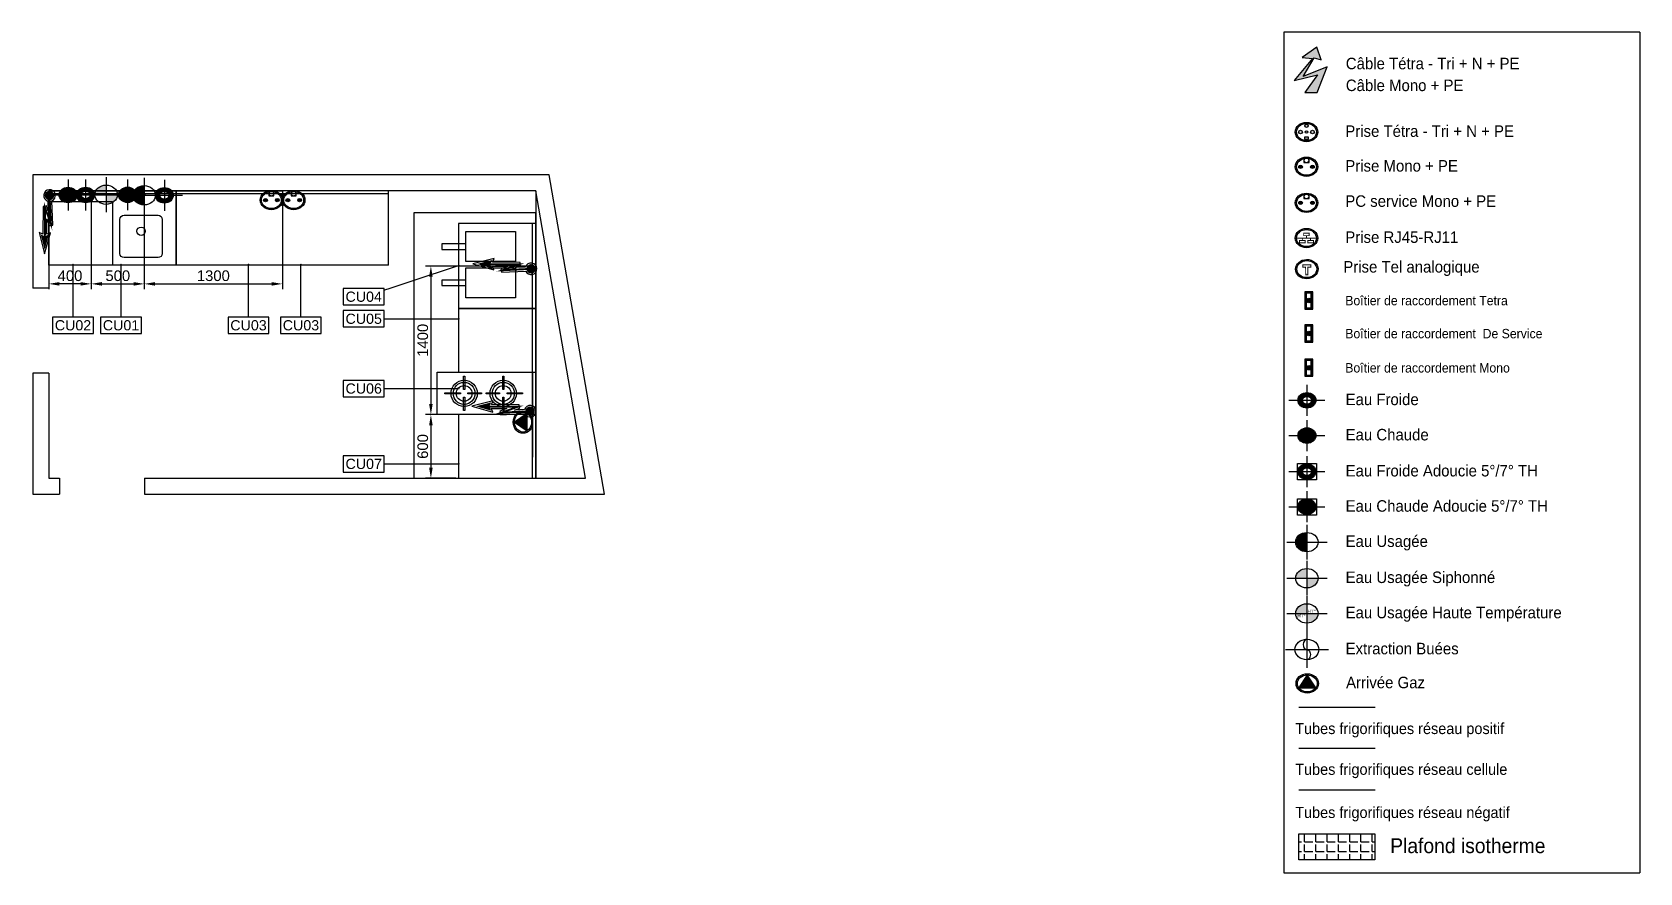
# Model space of a CAD drawing. Header units: millimetres. Extents: x -10333 to 52747, y -5537 to 22883.
# Drawn here: x 37603 to 52747, y 4987 to 12906 of the extents above; entities that cross this region are included whole.
import ezdxf
from ezdxf.enums import TextEntityAlignment as Align

# ---------------------------------------------------------------- set-up
doc = ezdxf.new("R2010")
doc.units = ezdxf.units.MM
doc.set_wipeout_variables(frame=1)
doc.linetypes.add('CONTINU', pattern=[0])
for name, color, linetype in [('0-IDFC ATT.ELEC DALLE BASSE', 7, 'Continuous'), ('391-IDFC TABLEAU RESEVATIONS', 7, 'Continuous'), ('@-IDFC-EL-TRI', 1, 'Continuous'), ('@-OE ATT. ELEC', 7, 'Continuous'), ('@-OE-COT-RESA', 7, 'Continuous'), ('@-OE-EL-MN', 7, 'Continuous'), ('@-OE-EL-PCS', 3, 'Continuous'), ('@-OE-EL-TRI', 1, 'Continuous'), ('@-OE-LR-PLA-ISO', 20, 'Continuous'), ('@-OE-LR-TUB-CEL', 92, 'Continuous'), ('@-OE-LR-TUB-NEG', 5, 'Continuous'), ('@-OE-LR-TUB-POS', 6, 'Continuous'), ('@-OE-PB-EC', 1, 'Continuous'), ('@-OE-PB-EF', 5, 'Continuous'), ('@-OE-PB-EU', 6, 'Continuous'), ('@-OE-PB-GAZ', 40, 'Continuous'), ('BBN-REPERE', 84, 'Continuous'), ('CUISSON', 84, 'Continuous'), ('HOTTE', 152, 'Continuous')]:
    doc.layers.add(name, color=color, linetype=linetype)
doc.styles.add('Ar_0', font='arial.ttf')
doc.styles.add('MyTEXT-Zoning', font='times.ttf', dxfattribs={"height": 150})
doc.styles.get("Standard").update_dxf_attribs({"font": 'ARIALUNI.TTF'})
doc.dimstyles.new('Decimal-100', dxfattribs={"dimscale": 40, "dimtxt": 2.5, "dimasz": 2.5, "dimexe": 1.25, "dimexo": 0.625, "dimtad": 1, "dimdec": 0, "dimtxsty": 'Standard', "dimcen": 2.5, "dimadec": 0, "dimazin": 0, "dimtfac": 1, "dimtdec": 0, "dimtmove": 0, "dimatfit": 3, "dimfxl": 1, "dimarcsym": 0})

# ---------------------------------------------------------------- blocks, each defined once
blk = doc.blocks.new('4FEU800')
for points in [[(195, -271.7173787138454), (195, -271.7173787138454), (195, -125.5056064850141), (195, -125.5056064850141), (205, -125.5056064850141), (205, -125.5056064850141), (205, -271.7173787138454), (205, -271.7173787138454)], [(164.2457981486805, -312.4715805651576), (164.2457981486805, -312.4715805651576), (38.03402591984923, -312.4715805651576), (38.03402591984923, -312.4715805651576), (38.03402591984923, -302.4715805651576), (38.03402591984923, -302.4715805651576), (164.2457981486805, -302.4715805651576), (164.2457981486805, -302.4715805651576)], [(235.7542018513122, -302.4715805651722), (235.7542018513122, -302.4715805651722), (361.9659740801508, -302.4715805651722), (361.9659740801508, -302.4715805651722), (361.9659740801508, -312.4715805651722), (361.9659740801508, -312.4715805651722), (235.7542018513122, -312.4715805651722), (235.7542018513122, -312.4715805651722)], [(194.9999999999927, -469.4375546453157), (194.9999999999927, -343.2257824164772), (194.9999999999927, -343.2257824164772), (204.9999999999927, -343.2257824164772), (204.9999999999927, -343.2257824164772), (204.9999999999927, -469.4375546453157), (204.9999999999927, -469.4375546453157)], [(205, -513.368402396547), (205, -639.5801746253783), (205, -639.5801746253783), (195, -639.5801746253783), (195, -639.5801746253783), (195, -513.368402396547), (195, -513.368402396547)], [(164.2457981486805, -680.3343764766905), (164.2457981486805, -680.3343764766905), (38.03402591984923, -680.3343764766905), (38.03402591984923, -680.3343764766905), (38.03402591984923, -670.3343764766905), (38.03402591984923, -670.3343764766905), (164.2457981486805, -670.3343764766905), (164.2457981486805, -670.3343764766905)], [(204.9999999999927, -711.08857832801), (204.9999999999927, -711.08857832801), (204.9999999999927, -857.3003505568486), (204.9999999999927, -857.3003505568486), (194.9999999999927, -857.3003505568486), (194.9999999999927, -857.3003505568486), (194.9999999999927, -711.08857832801), (194.9999999999927, -711.08857832801)], [(235.7542018513122, -670.3343764767051), (235.7542018513122, -670.3343764767051), (361.9659740801508, -670.3343764767051), (361.9659740801508, -670.3343764767051), (361.9659740801508, -680.3343764767051), (361.9659740801508, -680.3343764767051), (235.7542018513122, -680.3343764767051), (235.7542018513122, -680.3343764767051)]]:
    blk.add_lwpolyline(points, close=True)
at = {"layer": 'CUISSON'}
blk.add_line((0, -30), (800, -29.99999999999272), dxfattribs=at)
blk.add_lwpolyline([(0, -930), (0, 0), (400, 0), (399.9999999999964, -930)], close=True, dxfattribs=at)
for centre, radius in [((200, -307.4715805651649), 123.8298913636267), ((200, -307.4715805651649), 103.8298913636267), ((200, -307.4715805651649), 73.82989136362667), ((200, -675.3343764766978), 123.8298913636267), ((200, -675.3343764766978), 103.8298913636267), ((200, -675.3343764766978), 73.82989136362667)]:
    blk.add_circle(centre, radius, dxfattribs=at)
blk = doc.blocks.new('*D31')
at = {"layer": 'CUISSON', "color": 0, "lineweight": -2, "transparency": 16777216}
for p, q in [((42292.85929523723, 9303.088293807426), (41308.98728832675, 9303.088293807426)), ((41358.98728832675, 9203.088293807426), (41358.98728832675, 8803.088293807428)), ((41592.85929523722, 8703.088293807428), (41308.98728832675, 8703.088293807428))]:
    blk.add_line(p, q, dxfattribs=at)
at = {"layer": 'CUISSON', "color": 0, "transparency": 16777216}
for points in [[(41342.32062166008, 9203.088293807426), (41375.65395499341, 9203.088293807426), (41358.98728832675, 9303.088293807426)], [(41342.32062166008, 8803.088293807428), (41375.65395499341, 8803.088293807428), (41358.98728832675, 8703.088293807428)]]:
    blk.add_solid(points, dxfattribs=at)
at = {"layer": 'Defpoints', "color": 0, "transparency": 16777216}
for p in [(42317.85929523723, 9303.088293807426), (41358.98728832675, 8703.088293807428), (41617.85929523722, 8703.088293807428)]:
    blk.add_point(p, dxfattribs=at)
at = {"layer": 'CUISSON', "color": 0, "transparency": 16777216, "insert": (41282.89588314256, 9003.088293806313), "char_height": 100, "attachment_point": 5, "rotation": 90}
blk.add_mtext('600', dxfattribs=at)
blk = doc.blocks.new('*D32')
at = {"layer": 'CUISSON', "color": 0, "lineweight": -2, "transparency": 16777216}
for p, q in [((42309.44697345342, 10703.08829380743), (41308.9872883277, 10703.08829380743)), ((41358.9872883277, 10603.08829380743), (41358.9872883277, 9403.088293807426)), ((42292.85929523723, 9303.088293807426), (41308.9872883277, 9303.088293807426))]:
    blk.add_line(p, q, dxfattribs=at)
at = {"layer": 'CUISSON', "color": 0, "transparency": 16777216}
for points in [[(41342.32062166103, 10603.08829380743), (41375.65395499436, 10603.08829380743), (41358.9872883277, 10703.08829380743)], [(41342.32062166103, 9403.088293807426), (41375.65395499436, 9403.088293807426), (41358.9872883277, 9303.088293807426)]]:
    blk.add_solid(points, dxfattribs=at)
at = {"layer": 'Defpoints', "color": 0, "transparency": 16777216}
for p in [(42334.44697345342, 10703.08829380743), (41358.9872883277, 9303.088293807426), (42317.85929523723, 9303.088293807426)]:
    blk.add_point(p, dxfattribs=at)
at = {"layer": 'CUISSON', "color": 0, "transparency": 16777216, "insert": (41282.89588314352, 10003.08829380742), "char_height": 100, "attachment_point": 5, "rotation": 90}
blk.add_mtext('1400', dxfattribs=at)
blk = doc.blocks.new('*D33')
at = {"layer": 'CUISSON', "color": 0, "lineweight": -2, "transparency": 16777216}
for p, q in [((38159.91906017977, 11354.08941085378), (38159.91906017977, 10484.80286834255)), ((37759.8592952372, 10687.08829380742), (37759.8592952372, 10484.80286834255)), ((38059.91906017977, 10534.80286834255), (37859.8592952372, 10534.80286834255))]:
    blk.add_line(p, q, dxfattribs=at)
at = {"layer": 'CUISSON', "color": 0, "transparency": 16777216}
for points in [[(37859.8592952372, 10551.46953500922), (37859.8592952372, 10518.13620167588), (37759.8592952372, 10534.80286834255)], [(38059.91906017977, 10551.46953500922), (38059.91906017977, 10518.13620167588), (38159.91906017977, 10534.80286834255)]]:
    blk.add_solid(points, dxfattribs=at)
at = {"layer": 'Defpoints', "color": 0, "transparency": 16777216}
for p in [(38159.91906017977, 11379.08941085378), (37759.8592952372, 10712.08829380742), (37759.8592952372, 10534.80286834255)]:
    blk.add_point(p, dxfattribs=at)
at = {"layer": 'CUISSON', "color": 0, "transparency": 16777216, "insert": (37959.88917770848, 10610.89427352673), "char_height": 100, "attachment_point": 5}
blk.add_mtext('400', dxfattribs=at)
blk = doc.blocks.new('*D34')
at = {"layer": 'CUISSON', "color": 0, "lineweight": -2, "transparency": 16777216}
for p, q in [((38659.72395334043, 11344.17854539715), (38659.72395334043, 10484.80286834256)), ((38159.91906017977, 10687.08829380742), (38159.91906017977, 10484.80286834256)), ((38259.91906017977, 10534.80286834256), (38559.72395334043, 10534.80286834256))]:
    blk.add_line(p, q, dxfattribs=at)
at = {"layer": 'CUISSON', "color": 0, "transparency": 16777216}
for points in [[(38259.91906017977, 10551.46953500922), (38259.91906017977, 10518.13620167589), (38159.91906017977, 10534.80286834256)], [(38559.72395334043, 10551.46953500922), (38559.72395334043, 10518.13620167589), (38659.72395334043, 10534.80286834256)]]:
    blk.add_solid(points, dxfattribs=at)
at = {"layer": 'Defpoints', "color": 0, "transparency": 16777216}
for p in [(38659.72395334043, 11369.17854539715), (38159.91906017977, 10712.08829380742), (38659.72395334043, 10534.80286834256)]:
    blk.add_point(p, dxfattribs=at)
at = {"layer": 'CUISSON', "color": 0, "transparency": 16777216, "insert": (38409.8215067601, 10610.89427352673), "char_height": 100, "attachment_point": 5}
blk.add_mtext('500', dxfattribs=at)
blk = doc.blocks.new('A$C61D424EF')
at = {"layer": '@-OE ATT. ELEC'}
blk.add_lwpolyline([(-2.837289895560389, -26.47662620760448), (4.515211163761776, -20.51603367336787), (-0.6795225332528929, -19.9469414282587), (8.523069067586263, -7.125675891052609), (-3.244812788507843, -10.38260467037517), (3.117265579327508, 0), (-3.117265579327508, 0), (-8.119679071741203, -14.9794222097851), (4.021054906962306, -9.42171921957312), (-1.585884188088457, -20.21506249004884), (-5.090040145271274, -19.17856110704466)], close=True, dxfattribs=at)
blk = doc.blocks.new('A$C489E3FAC')
at = {"layer": '0-IDFC ATT.ELEC DALLE BASSE'}
blk.add_hatch(color=256, dxfattribs=at).paths.add_polyline_path([(-0.03003296787747445, 0.264583098259294), (0.04386444716439541, 0.2054394978292073), (-0.008046173778993193, 0.1994228710110821), (0.08478208744880078, 0.07178992855288868), (-0.03309869150785971, 0.1036204883107175), (0.03117204234412441, 0.0001955164584614977), (-0.03117204234412441, -0.0001955164584614977), (-0.08213470971288928, 0.1492820055216733), (0.03961882280839291, 0.09446754165618465), (-0.01712642865118141, 0.2020471814364537), (-0.05210228875083089, 0.1914625890546571)])
at = {"layer": '0-IDFC ATT.ELEC DALLE BASSE', "extrusion": (0, 0, -1), "xscale": 0.009999999904209439, "yscale": 0.009999999904209439, "zscale": -0.01, "rotation": 179.6406356415363}
blk.add_blockref('A$C61D424EF', (0, 0), dxfattribs=at)
blk = doc.blocks.new('*E55')
at = {"layer": '@-OE ATT. ELEC', "xscale": -1000.000000000001, "yscale": 1000.000000000001, "zscale": 1000.000000000001, "rotation": 0.3610180461811563}
blk.add_blockref('A$C489E3FAC', (160.0149323811056, 4581.619269682287), dxfattribs=at)
blk = doc.blocks.new('EUS')
h = blk.add_hatch(color=256)
h.paths.add_polyline_path([(-0.0003490658289390735, 1.999999969516222, 0.4141624437895851), (-1.999999999977961, 0, 4.363322883385691e-05), (-1.999999969516222, -0.0003490658286732927), (1.351764608216126e-23, -7.74504105269278e-20)])
h.paths.add_polyline_path([(1.999999999977961, 0, 4.363322883385691e-05), (1.999999969516222, 0.0003490658286732927), (-1.351764608216126e-23, 7.74504105269278e-20), (0.0003490658289390735, -1.999999969516222, 0.4141624437895851)])
for p, q in [((-0.0006283184920903295, 3.599999945129184), (0.0006283184920903295, -3.599999945129184)), ((-3.599464937551602, -0.0006282251151787932), (3.599464937551602, 0.0006282251151787932))]:
    blk.add_line(p, q)
blk.add_circle((0, 0), 1.999999999977961)
blk = doc.blocks.new('Plomb_EU')
h = blk.add_hatch(color=256)
h.paths.add_polyline_path([(-0.05999104354314966, 0.001036674781843772, -0.01510697090835134), (-0.05990344683156934, -0.001861878500093894), (0, -0.001861878500093894), (0, 0.06000000000000227, 0.4091617346807245)])
h.paths.add_polyline_path([(-0.05990344683156934, -0.001861878500093894, -0.006479247612285095), (-0.05991956604761128, -0.003105737378874096, 0.399126025254114), (0, -0.06000000000000227), (0, -0.001861878500093894)])
for p, q in [((0, 0.1080000000000041), (0, -0.1080000000000041)), ((-0.107983949772418, 0), (0.107983949772418, 0))]:
    blk.add_line(p, q)
blk.add_circle((0, 0), 0.06)
blk = doc.blocks.new('Plomb_EF')
h = blk.add_hatch(color=256)
h.paths.add_polyline_path([(0, 0.04800000000000182), (0, 0.02400000000000091, -0.4142135623730945), (0.02400000000000091, 0), (0.04800000000000182, 0, 0.4142135623730948)])
h.paths.add_polyline_path([(0, 0.02400000000000091), (0, 0.04800000000000182, 0.3966247075041922), (-0.0479124032884215, 0.002898553281937666, -0.004319720067827858), (-0.04790344683156889, 0.001861878500093894, -0.007759228390727937), (-0.04793234205226327, 0), (-0.02400000000000091, 0, -0.4142135623730945)])
h.paths.add_polyline_path([(-0.02400000000000091, 0), (-0.04793234205226327, 0, -0.005187331924709892), (-0.04798388078395988, -0.001243858878780202, 0.4066429695168107), (0, -0.04800000000000182), (0, -0.02400000000000091, -0.4142135623730951)])
h.paths.add_polyline_path([(0, -0.02400000000000091), (0, -0.04800000000000182, 0.4142135623730955), (0.04800000000000182, 0), (0.02400000000000091, 0, -0.4142135623730961)])
for p, q in [((0, 0.09600000000000364), (0, -0.09600000000000364)), ((-0.09600000000000364, 0), (0.09600000000000364, 0))]:
    blk.add_line(p, q)
for radius in [0.048, 0.024]:
    blk.add_circle((0, 0), radius)
blk = doc.blocks.new('Plomb_EC')
h = blk.add_hatch(color=256)
h.paths.add_polyline_path([(0, 0.04800000000000182, 0.4142135623730948), (-0.04800000000000182, 0), (0, 0)])
h.paths.add_polyline_path([(-0.04800000000000182, 0, 0.4142135623730953), (0, -0.04800000000000182), (0, 0)])
h.paths.add_polyline_path([(0, 0), (0.04793234205226327, 0, -0.007759228390727937), (0.04790344683156889, 0.001861878500093894, -0.004319720067827858), (0.0479124032884215, 0.002898553281937666, 0.3966247075041922), (0, 0.04800000000000182)])
h.paths.add_polyline_path([(0, -0.04800000000000182, 0.406642969516811), (0.04798388078395988, -0.001243858878780202, -0.005187331924709892), (0.04793234205226327, 0), (0, 0)])
for p, q in [((0, 0.09600000000000364), (0, -0.09600000000000364)), ((-0.09600000000000364, 0), (0.09600000000000364, 0))]:
    blk.add_line(p, q)
blk.add_circle((0, 0), 0.048)
blk = doc.blocks.new('A$C53A330CC')
h = blk.add_hatch(color=256)
edge = h.paths.add_edge_path()
edge.add_arc((0, 0), 0.06, 0, 360)
edge = h.paths.add_edge_path(flags=17)
edge.add_arc((0, 0), 0.053, 0, 360)
at = {"const_width": 0.005}
for points in [[(-0.05299999999999727, 0), (0.05299999999999727, 0)], [(-0.02213611854088526, -0.01499999999998636), (-0.02213611854088526, 0)], [(0, 0.01499999999998636), (0, 0)], [(0.02213611854088526, -0.01499999999998636), (0.02213611854088526, 0)]]:
    blk.add_lwpolyline(points, dxfattribs=at)
for points in [[(0.01500000000000057, 0.01499999999998636), (-0.01500000000000057, 0.01499999999998636), (-0.01500000000000057, 0.02999999999997272), (0.01500000000000057, 0.02999999999997272)], [(-0.03713611854088583, -0.01499999999998636), (-0.007136118540884695, -0.01499999999998636), (-0.007136118540884695, -0.02999999999997272), (-0.03713611854088583, -0.02999999999997272)], [(0.03713611854088583, -0.01499999999998636), (0.007136118540884695, -0.01499999999998636), (0.007136118540884695, -0.02999999999997272), (0.03713611854088583, -0.02999999999997272)]]:
    blk.add_lwpolyline(points, close=True, dxfattribs=at)
for radius in [0.06, 0.053]:
    blk.add_circle((0, 0), radius)
blk = doc.blocks.new('PCMONO')
h = blk.add_hatch(color=256)
edge = h.paths.add_edge_path()
edge.add_arc((0, 60), 60, 0, 360)
edge = h.paths.add_edge_path(flags=17)
edge.add_arc((0, 60), 53, 0, 360)
h = blk.add_hatch(color=256)
h.paths.add_polyline_path([(-13.5000000000291, 85.99999999995634), (13.5, 85.99999999995634), (13.5, 111.2518292356399, 0.1294941306929739), (-13.5000000000291, 111.2518292356399)])
h.paths.add_polyline_path([(-10.00000000023283, 99.49999999998545, -1), (10.00000000020373, 99.49999999998545, -1)], flags=16)
h = blk.add_hatch(color=256)
edge = h.paths.add_edge_path()
edge.add_arc((-31.65474269690458, 60), 10.4684277397579, 0, 360)
edge = h.paths.add_edge_path()
edge.add_arc((31.65474269687547, 60), 10.4684277397579, 0, 360)
blk.add_lwpolyline([(13.5, 113), (-13.5000000000291, 113), (-13.5000000000291, 85.99999999995634), (13.5, 85.99999999995634)], close=True)
for centre, radius in [((0, 60), 60), ((0, 60), 53), ((-31.65474269690458, 60), 10.4684277397579), ((31.65474269687547, 60), 10.4684277397579)]:
    blk.add_circle(centre, radius)
blk = doc.blocks.new('resgaz')
h = blk.add_hatch(color=256)
h.dxf.hatch_style = 1
h.paths.add_polyline_path([(60, 60, 1), (-60, 60, 1)])
h.paths.add_polyline_path([(-53, 60, -1), (53, 60, -1)], flags=16)
blk.add_lwpolyline([(0, 113), (-45.89934640057618, 33.5), (45.89934640057618, 33.5)], close=True)
for radius in [60, 53]:
    blk.add_circle((0, 60), radius)
blk.add_solid([(-45.89934640057618, 33.5), (45.89934640057618, 33.5), (0, 113)])
blk = doc.blocks.new('PCTRI')
h = blk.add_hatch(color=256)
edge = h.paths.add_edge_path()
edge.add_arc((0, 60), 60, 0, 360)
edge = h.paths.add_edge_path(flags=17)
edge.add_arc((0, 60), 53, 0, 360)
edge = h.paths.add_edge_path(flags=16)
edge.add_arc((0, 98.35453645019152), 9.644748101999442, 0, 360)
edge = h.paths.add_edge_path(flags=16)
edge.add_arc((0, 60), 7.676847009155793, 0, 360)
edge = h.paths.add_edge_path(flags=16)
edge.add_arc((-31.65474269675906, 60), 10.4684277397579, 0, 360)
edge = h.paths.add_edge_path(flags=16)
edge.add_arc((31.65474269675906, 60), 10.4684277397579, 0, 360)
h.paths.add_polyline_path([(-11.41748352706782, 16.41122608727892), (11.41748352706782, 16.41122608727892), (11.41748352706782, 28.20565467407869), (-11.41748352706782, 28.20565467407869)], flags=16)
blk.add_lwpolyline([(-11.41748352706782, 16.41122608727892), (11.41748352706782, 16.41122608727892), (11.41748352706782, 28.20565467407869), (-11.41748352706782, 28.20565467407869)], close=True)
for centre, radius in [((0, 60), 60), ((0, 60), 53), ((0, 98.35453645019152), 9.644748101999442), ((-31.65474269675906, 60), 10.4684277397579), ((0, 60), 7.676847009155793), ((0, 60), 7.676847009155793), ((31.65474269675906, 60), 10.4684277397579)]:
    blk.add_circle(centre, radius)
blk = doc.blocks.new('EUSHT')
h = blk.add_hatch(color=256)
h.paths.add_polyline_path([(-0.01047197487787344, 119.9999990847136, 0.4141624437895851), (-59.9999999992724, 59.99999999928696, 4.363322883385691e-05), (-59.99999908544123, 59.98952802442363), (0, 59.99999999928696)])
h.paths.add_polyline_path([(59.9999999992724, 59.99999999928696, 4.363322883385691e-05), (59.99999908544123, 60.01047197415028), (0, 59.99999999928696), (0.01047197487787344, 9.138602763414383e-07, 0.4141624437895851)])
for p, q in [((-0.01884955476270989, 167.9999983530579), (0.01884955476270989, -47.99999835448398)), ((-107.9839481264644, 59.98115324582614), (107.9839481264644, 60.01884675274778))]:
    blk.add_line(p, q)
blk.add_circle((0, 59.99999999928696), 59.99999999928426)
at = {"char_height": 20, "attachment_point": 1, "style": 'MyTEXT-Zoning'}
for insert in [(-51.97384217847139, 54.90872043206764), (2.733013511635363, 84.00429914715642)]:
    blk.add_mtext_dynamic_manual_height_columns('HT°', width=38.84803658397868, gutter_width=750, heights=[0], dxfattribs=dict(at, insert=insert))
blk = doc.blocks.new('A$C7AD12149')
for points in [[(5.538386176340282e-07, 4.331166564952582e-06), (40.00000055383862, 4.331166564952582e-06), (40.00000055383862, 100.0000043311666), (5.538386176340282e-07, 100.0000043311666)], [(7.00000055383498, 7.000004331162927), (33.00000055384226, 7.000004331162927), (33.00000055384226, 93.0000043311702), (7.00000055383498, 93.0000043311702)]]:
    blk.add_lwpolyline(points, close=True)
for radius in [13.00000000375439, 10.0679300018819, 7.135860000009416, 1.271719996264437]:
    blk.add_circle((20.00000055754208, 50.00000433303831), radius)
for points in [[(5.538386176340282e-07, 100.0000043311666), (7.00000055383498, 93.0000043311702), (40.00000055383862, 100.0000043311666), (33.00000055384226, 93.0000043311702)], [(5.538386176340282e-07, 4.331166564952582e-06), (7.00000055383498, 7.000004331162927), (5.538386176340282e-07, 100.0000043311666), (7.00000055383498, 93.0000043311702)], [(40.00000055383862, 100.0000043311666), (33.00000055384226, 93.0000043311702), (40.00000055383862, 4.331166564952582e-06), (33.00000055384226, 7.000004331162927)], [(40.00000055383862, 4.331166564952582e-06), (33.00000055384226, 7.000004331162927), (5.538386176340282e-07, 4.331166564952582e-06), (7.00000055383498, 7.000004331162927)]]:
    blk.add_solid(points)
blk = doc.blocks.new('A$C274C1AAF')
h = blk.add_hatch(color=256)
edge = h.paths.add_edge_path()
edge.add_arc((60.01361356925918, 60.01404238040413), 60.01427077377303, 0, 360)
edge = h.paths.add_edge_path(flags=17)
edge.add_arc((60.01361356925918, 60.01404238040413), 53.01260585016618, 0, 360)
at = {"const_width": 5.001189231147753}
blk.add_lwpolyline([(53.98341965916916, 71.90209525753744), (53.98341965916916, 24.92219678615947), (65.22792210392072, 24.92219678615947), (65.22792210392072, 71.90209525753744), (81.71947714182897, 71.90209525753744), (81.71947714182897, 86.90566295097233), (38.97985196573427, 86.90566295097233), (38.97985196573427, 71.90209525753744)], close=True, dxfattribs=at)
for radius in [60.01427077377303, 53.01260585016618]:
    blk.add_circle((60.01361356925918, 60.01404238040413), radius)
blk = doc.blocks.new('A$C6EB95B44')
at = {"layer": '@-OE-EL-PCS', "xscale": 0.9412765392566265, "yscale": 0.9412765392566265, "zscale": 0.9412765392566265, "rotation": 0.8000000000000002}
blk.add_blockref('A$C274C1AAF', (0.7955955642974004, -0.7828471267494024), dxfattribs=at)
blk = doc.blocks.new('*D71')
at = {"layer": 'CUISSON', "color": 0, "lineweight": -2, "transparency": 16777216}
for p, q in [((38659.72395334043, 11344.17854539715), (38659.72395334043, 10484.80286834256)), ((39959.8592952372, 11357.08829380742), (39959.8592952372, 10484.80286834256)), ((38759.72395334043, 10534.80286834256), (39859.8592952372, 10534.80286834256))]:
    blk.add_line(p, q, dxfattribs=at)
at = {"layer": 'CUISSON', "color": 0, "transparency": 16777216}
for points in [[(38759.72395334043, 10551.46953500922), (38759.72395334043, 10518.13620167589), (38659.72395334043, 10534.80286834256)], [(39859.8592952372, 10551.46953500922), (39859.8592952372, 10518.13620167589), (39959.8592952372, 10534.80286834256)]]:
    blk.add_solid(points, dxfattribs=at)
at = {"layer": 'Defpoints', "color": 0, "transparency": 16777216}
for p in [(38659.72395334043, 11369.17854539715), (39959.8592952372, 11382.08829380742), (39959.8592952372, 10534.80286834256)]:
    blk.add_point(p, dxfattribs=at)
at = {"layer": 'CUISSON', "color": 0, "transparency": 16777216, "insert": (39309.79162428882, 10610.89427352673), "char_height": 100, "attachment_point": 5}
blk.add_mtext('1300', dxfattribs=at)
blk = doc.blocks.new('*U73')
for q in [(-0.5909057112118671, -2.383366817420379e-10), (0.08000000000000115, 4.718447854656915e-16)]:
    blk.add_line((0, 0), q)
at = {"const_width": 0.004999999999999996}
blk.add_lwpolyline([(-0.5909057112118674, 0.004999999761658604, 2.104770382567855), (-0.5909057112118673, -0.005000000238332135, 0.4710410922287792)], format="xyb", close=True, dxfattribs=at)
blk.add_wipeout([(0.0800000000000009, -0.19999999999999984), (0.0800000000000009, 0.19999999999999968), (-0.08000000000000129, 0.19999999999999965), (-0.08000000000000129, -0.19999999999999987)])
blk.add_lwpolyline([(0.08000000000000117, -0.2), (0.08000000000000107, 0.2), (-0.0800000000000012, 0.2), (-0.08000000000000108, -0.2)], close=True)
at = {"style": 'Ar_0'}
blk.add_attdef('LOT', text='', height=0.1, rotation=90.00000000000001, dxfattribs=at).set_placement((0, 0), align=Align.MIDDLE_CENTER)
blk = doc.blocks.new('*U74')
for q in [(-0.3045164958289284, 0.9286767871181808), (0.02492644106027809, -0.07601758044076821)]:
    blk.add_line((0, 0), q)
at = {"const_width": 0.004999999999999996}
blk.add_lwpolyline([(-0.2997653970513849, 0.930234689684447, 2.104770382567855), (-0.309267594606472, 0.927118884551915, 0.4710410922287792)], format="xyb", close=True, dxfattribs=at)
blk.add_wipeout([(0.0800000000000009, -0.19999999999999984), (0.0800000000000009, 0.19999999999999968), (-0.08000000000000129, 0.19999999999999965), (-0.08000000000000129, -0.19999999999999987)])
blk.add_lwpolyline([(0.08000000000000117, -0.2), (0.08000000000000107, 0.2), (-0.0800000000000012, 0.2), (-0.08000000000000108, -0.2)], close=True)
at = {"style": 'Ar_0'}
blk.add_attdef('LOT', text='', height=0.1, rotation=90.00000000000001, dxfattribs=at).set_placement((0, 0), align=Align.MIDDLE_CENTER)
blk = doc.blocks.new('*U75')
for q in [(-2.383336690118081e-10, 0.9286767871924636), (-1.387778780781446e-17, -0.08000000000000115)]:
    blk.add_line((0, 0), q)
at = {"const_width": 0.004999999999999996}
blk.add_lwpolyline([(0.004999999761661673, 0.9286767871924638, 2.104770382567855), (-0.005000000238329121, 0.9286767871924637, 0.4710410922287792)], format="xyb", close=True, dxfattribs=at)
blk.add_wipeout([(0.0800000000000009, -0.19999999999999984), (0.0800000000000009, 0.19999999999999968), (-0.08000000000000129, 0.19999999999999965), (-0.08000000000000129, -0.19999999999999987)])
blk.add_lwpolyline([(0.08000000000000117, -0.2), (0.08000000000000107, 0.2), (-0.0800000000000012, 0.2), (-0.08000000000000108, -0.2)], close=True)
at = {"style": 'Ar_0'}
blk.add_attdef('LOT', text='', height=0.1, rotation=90.00000000000001, dxfattribs=at).set_placement((0, 0), align=Align.MIDDLE_CENTER)
blk = doc.blocks.new('restri')
blk.add_hatch(color=0).paths.add_polyline_path([(30.63178946266999, 67.06998252855556, 1), (-28.86773361361702, 13.59282148109924, 1)])
at = {"color": 7}
blk.add_lwpolyline([(23.03644719859389, 83.65538747932322), (33.43567453330667, 166.8075539599835), (41.1306817711326, 122.4729680426126), (56.08181107737251, 125.5585289086314), (70.74787240284361, 122.8206421143599), (112.1863393099029, 351.6760895639609), (140.5076980131297, 332.3704703080754), (126.8164030725569, 515.0698523551617), (47.17567137205158, 350.3001726649084), (79.60012221060816, 357.6853511636143), (56.23633914067545, 229.1131870943876), (45.59506450424277, 290.3887345019626), (30.31306171896951, 287.7557628518283), (15.20020759607655, 289.7334331795482), (-9.869076598150144, 87.78028695159298, 5.695050531889572)], format="xyb", close=True, dxfattribs=at)
at = {"color": 0, "const_width": 15.99999999999998}
blk.add_lwpolyline([(0.8820279245264828, 40.3314020048274), (30.74438863809337, 279.172839108578), (55.8813661384047, 134.2334259264317), (98.9045151200553, 371.4293688006292)], dxfattribs=at)
at = {"color": 0}
blk.add_solid([(99.46559765579877, 371.044552057574), (130.6269813672698, 349.6726122374239), (62.6400968626549, 362.5818039887818), (120.6650508663151, 482.6866056076979)], dxfattribs=at)

msp = doc.modelspace()

# ---------------------------------------------------------------- hatches: boundary and pattern name
at = {"layer": '@-OE-LR-PLA-ISO'}
h = msp.add_hatch(dxfattribs=at)
h.set_pattern_fill('ANGLE', color=256, scale=304.2369304737542)
h.set_pattern_definition([(0, (-28083.42368122067, 3633.309575148454), (0, 91.37908325244439), [77.27618034033357, -28.9785676276251]), (90, (-28083.42368122067, 3633.309575148454), (-106.2547479679587, 5.595355090706278e-15), [66.45751509268683, -24.92156815975756])])
h.paths.add_polyline_path([(49534.21720221275, 5353.663244601197), (49534.21720221275, 5108.673858315437), (50250.55299902022, 5108.673858315437), (50250.55299902022, 5353.663244601197)])

# ---------------------------------------------------------------- linework, layer by layer
at = {"linetype": 'CONTINU', "ltscale": 10}
for p, q in [((49394.22491235862, 12905.91131128277), (49394.22491235862, 4986.815985650814)), ((52747.30148176866, 12905.91131128277), (49394.22491235862, 12905.91131128277)), ((52747.30148176866, 12905.91131128277), (52747.30148176866, 4986.815985650814))]:
    msp.add_line(p, q, dxfattribs=at)
for p, q in [((42347.8592952372, 11412.08829380742), (42347.8592952372, 8703.088293807425)), ((37759.8592952372, 10493.08829380742), (37609.8592952372, 10493.08829380742)), ((37759.8592952372, 9693.088293807425), (37609.8592952372, 9693.088293807425)), ((37859.8592952372, 8703.088293807425), (37859.8592952372, 8553.088293807425)), ((38659.8592952372, 8703.088293807425), (38659.8592952372, 8553.088293807425))]:
    msp.add_line(p, q)
at = {"color": 6}
for p, q in [((49611.30762490131, 7264.710640166508), (49611.37831073058, 6916.410645475302)), ((49408.87306507713, 7090.530252431112), (49813.81287055126, 7090.591033210971))]:
    msp.add_line(p, q, dxfattribs=at)
for points in [[(38659.8592952372, 8553.088293807425), (42993.99484582304, 8553.088293807425), (42474.16760329813, 11562.08829380742), (37609.8592952372, 11562.08829380742), (37609.8592952372, 10493.08829380742)], [(42347.8592952372, 11412.08829380742), (37759.8592952372, 11412.08829380742), (37759.8592952372, 10493.08829380742)], [(38659.8592952372, 8703.088293807425), (42815.8592952372, 8703.088293807425), (42347.8592952372, 11412.08829380742)], [(37609.8592952372, 9693.088293807425), (37609.8592952372, 8553.088293807425), (37859.8592952372, 8553.088293807425)], [(37759.8592952372, 9693.088293807425), (37759.8592952372, 8703.088293807425), (37859.8592952372, 8703.088293807425)]]:
    msp.add_lwpolyline(points)
msp.add_ellipse((49611.34296781791, 7090.560642821314), major_axis=(112.4999999986357, 7.475339288971055e-10), ratio=0.8599999999988841, dxfattribs=at)
msp.add_ellipse((49611.3669671832, 7138.935670135656), major_axis=(-0.01252725295702246, 48.37499649786353), ratio=0.7173362791154281, start_param=-0.0006014146144261989, end_param=3.140467911970966, dxfattribs=at)
at = {"color": 6, "extrusion": (0, 0, -0.9999999999999999)}
msp.add_ellipse((49611.3669671832, 7042.185667189646), major_axis=(0.01187652620476206, 48.37499664511503), ratio=0.6678974866475224, start_param=-0.001110380838324154, end_param=3.141005599182454, dxfattribs=at)
at = {"layer": '@-OE-COT-RESA'}
msp.add_line((49394.22491235862, 4986.815985650814), (52747.30148176866, 4986.815985650814), dxfattribs=at)
at = {"layer": '@-OE-LR-PLA-ISO'}
for p, q in [((49534.21720221275, 5353.663244601197), (50250.55299902022, 5353.663244601197)), ((49534.21720221275, 5108.673858315437), (49534.21720221275, 5353.663244601197)), ((50250.55299902022, 5353.663244601197), (50250.55299902022, 5108.673858315437)), ((50250.55299902022, 5108.673858315437), (49534.21720221275, 5108.673858315437))]:
    msp.add_line(p, q, dxfattribs=at)
at = {"layer": '@-OE-LR-TUB-CEL'}
for p in [(49533.96715501614, 6160.809055906797), (50253.8666802732, 6160.809055906797), (50253.8666802732, 6160.809055906797), (50253.8666802732, 6160.809055906797)]:
    msp.add_line(p, (50253.8666802732, 6160.809055906797), dxfattribs=at)
at = {"layer": '@-OE-LR-TUB-NEG'}
msp.add_line((50253.8666802732, 5766.910015449143), (49533.96715501614, 5766.910015449143), dxfattribs=at)
at = {"layer": '@-OE-LR-TUB-POS'}
for p in [(50253.8666802732, 6544.768908221071), (49533.96715501614, 6544.768908221071), (49533.96715501614, 6544.768908221071)]:
    msp.add_line(p, (49533.96715501614, 6544.768908221071), dxfattribs=at)
at = {"layer": '@-OE-PB-EC'}
for p, q in [((49521.30036176219, 8356.626334896104), (49521.30386771671, 8511.426334837055)), ((49521.30386771671, 8511.426334837055), (49701.27377352735, 8511.426334837055)), ((49701.27377352735, 8511.426334837055), (49701.27026757262, 8356.626334896104)), ((49701.27026757262, 8356.626334896104), (49521.30036176219, 8356.626334896104))]:
    msp.add_line(p, q, dxfattribs=at)
at = {"layer": '@-OE-PB-EF'}
for p, q in [((49521.30036176219, 8688.817071555608), (49521.30386771671, 8843.617071496832)), ((49521.30386771671, 8843.617071496832), (49701.27377352735, 8843.617071496832)), ((49701.27377352735, 8843.617071496832), (49701.27026757262, 8688.817071555608)), ((49701.27026757262, 8688.817071555608), (49521.30036176219, 8688.817071555608))]:
    msp.add_line(p, q, dxfattribs=at)
at = {"layer": 'CUISSON'}
for p, q in [((40959.8592952372, 10712.08829380742), (40959.8592952372, 11412.08829380742)), ((42317.8592952372, 10047.64564513526), (42317.8592952372, 11103.08829380743)), ((42317.8592952372, 8703.088293807425), (42317.8592952372, 10047.64564513526))]:
    msp.add_line(p, q, dxfattribs=at)
for points in [[(37759.8592952372, 11412.08829380742), (38959.8592952372, 11412.08829380742), (38959.8592952372, 10712.08829380741), (37759.8592952372, 10712.08829380742)], [(38959.8592952372, 11412.08829380742), (39959.8592952372, 11412.08829380742), (39959.8592952372, 10712.08829380742), (38959.8592952372, 10712.08829380742)], [(38359.8592952372, 10712.08829380742), (37759.8592952372, 10712.08829380742), (37759.85929523721, 11312.08829380742), (38359.85929523721, 11312.08829380742)], [(41617.85929523718, 10303.08829380743), (42347.85929523719, 10303.08829380743), (42347.85929523719, 11103.08829380743), (41617.85929523719, 11103.08829380743)], [(41689.12753106989, 10859.41275838632), (41689.12753106988, 10912.11573803782), (41462.98820879633, 10912.11573803782), (41462.98820879633, 10859.41275838632)], [(42156.89512509607, 11026.82212097006), (42156.89512509607, 10744.70637545407), (41689.12753106989, 10744.70637545408), (41689.12753106989, 11026.82212097006)], [(42156.89512509607, 10685.80308874115), (42156.89512509607, 10403.68734322516), (41689.12753106988, 10403.68734322516), (41689.12753106988, 10685.80308874115)], [(41689.12753106989, 10518.39372615741), (41689.12753106988, 10571.0967058089), (41462.98820879633, 10571.0967058089), (41462.98820879633, 10518.39372615741)], [(42347.8592952372, 9703.088293807423), (42347.8592952372, 10303.08829380743), (41617.85929523721, 10303.08829380743), (41617.8592952372, 9703.088293807423)], [(42347.8592952372, 8703.088293807425), (42347.8592952372, 9303.088293807423), (41617.85929523719, 9303.088293807423), (41617.85929523721, 8703.088293807425)]]:
    msp.add_lwpolyline(points, close=True, dxfattribs=at)
for points in [[(40959.8592952372, 11382.08829380742), (37759.8592952372, 11382.08829380742)], [(40959.8592952372, 11412.08829380742), (39959.8592952372, 11412.08829380742), (39959.8592952372, 10712.08829380742)], [(40959.8592952372, 10712.08829380742), (39959.8592952372, 10712.08829380742)]]:
    msp.add_lwpolyline(points, dxfattribs=at)
msp.add_lwpolyline([(38468.67905688685, 11182.28954338674), (38788.67905688685, 11182.28954338674, -0.414213562373095), (38828.67905688685, 11142.28954338674), (38828.67905688685, 10822.28954338674, -0.414213562373095), (38788.67905688685, 10782.28954338674), (38468.67905688685, 10782.28954338673, -0.414213562373095), (38428.67905688685, 10822.28954338673), (38428.67905688685, 11142.28954338674, -0.414213562373095)], format="xyb", close=True, dxfattribs=at)
msp.add_circle((38628.58598001757, 11029.96366489758), 40, dxfattribs=at)
at = {"layer": 'HOTTE'}
msp.add_lwpolyline([(42347.8592952372, 8703.088293807425), (42347.85929523719, 11203.08829380742), (41197.8592952372, 11203.08829380742), (41197.8592952372, 8703.088293807425)], close=True, dxfattribs=at)

# ---------------------------------------------------------------- block references
at = {"xscale": 1.875, "yscale": 1.6125, "zscale": 0.9375}
msp.add_blockref('*E55', (49350.09898346652, 4948.872125924667), dxfattribs=at)
at = {"layer": '@-IDFC-EL-TRI', "xscale": 1.120833333333306, "yscale": 1.120833333333306, "zscale": 1.120833333333306}
for p, rotation in [((37759.8592952372, 11412.08829380742), 190), ((42347.99407709637, 10683.30677880292), 100), ((42338.80568454049, 9342.234645437156), 100)]:
    msp.add_blockref('restri', p, dxfattribs=dict(at, rotation=rotation))
at = {"layer": '@-OE-COT-RESA', "xscale": 1.875, "yscale": 1.6125, "zscale": 0.9375}
msp.add_blockref('A$C6EB95B44', (49503.52919897676, 10582.67338440947), dxfattribs=at)
at = {"layer": '@-OE-EL-MN'}
for name, p, xscale, yscale, zscale in [('PCMONO', (49607.12896716926, 11546.96477430134), 1.765313284373301, 1.518169424561038, 0.8826566421866504), ('A$C7AD12149', (49590.42688273279, 9664.322930889924), 1.875, 1.6125, 0.9375)]:
    msp.add_blockref(name, p, dxfattribs=dict(at, xscale=xscale, yscale=yscale, zscale=zscale))
at = {"layer": '@-OE-EL-PCS'}
for name, p, xscale, yscale, zscale in [('PCMONO', (39856.54633602494, 11233.19620296593), 1.765313284373301, 1.518169424561038, 0.8826566421866504), ('PCMONO', (40066.84079782895, 11233.19620296593), 1.765313284373301, 1.518169424561038, 0.8826566421866504), ('PCMONO', (49607.12896716926, 11207.17105398371), 1.765313284373301, 1.518169424561038, 0.8826566421866504), ('A$C53A330CC', (49607.07701708663, 10966.32248241504), 1765.733157481964, 1518.530515434489, 882.866578740982), ('A$C7AD12149', (49590.42687668865, 9986.82293787397), 1.875, 1.6125, 0.9375)]:
    msp.add_blockref(name, p, dxfattribs=dict(at, xscale=xscale, yscale=yscale, zscale=zscale))
at = {"layer": '@-OE-EL-TRI'}
for name, p, xscale, yscale, zscale in [('PCTRI', (49607.12896716926, 11874.12757919929), 1.765313284373301, 1.518169424561038, 0.8826566421866504), ('A$C7AD12149', (49590.42687772679, 10298.03544485804), 1.875, 1.6125, 0.9375)]:
    msp.add_blockref(name, p, dxfattribs=dict(at, xscale=xscale, yscale=yscale, zscale=zscale))
at = {"layer": '@-OE-PB-EC', "xscale": 1765.3132843733, "yscale": 1518.169424561038, "zscale": 882.6566421866501}
for p in [(37942.09611474202, 11372.60303870613), (38501.71218124585, 11373.34992273372), (49611.25697345182, 9105.758792311193), (49611.27380743193, 8435.523286478114)]:
    msp.add_blockref('Plomb_EC', p, dxfattribs=at)
at = {"layer": '@-OE-PB-EF', "xscale": 1765.3132843733, "yscale": 1518.169424561038, "zscale": 882.6566421866501}
for p in [(38105.86945928977, 11372.60303870613), (38848.34945437278, 11369.17854539715), (49611.28706764488, 9437.94952897097), (49611.28706764488, 8766.21707161094)]:
    msp.add_blockref('Plomb_EF', p, dxfattribs=at)
at = {"layer": '@-OE-PB-EU'}
for name, p, xscale, yscale, zscale in [('EUS', (38299.20290581801, 11374.4233175645), 52.95939853115084, 45.54508273678973, 26.47969926557542), ('Plomb_EU', (38657.72395334043, 11369.17854539715), 1765.3132843733, 1518.169424561038, 882.6566421866501), ('Plomb_EU', (49611.27380743193, 8101.835598290567), 1765.3132843733, 1518.169424561038, 882.6566421866501), ('EUS', (49611.27380904567, 7762.277979358718), 52.95939853115084, 45.54508273678973, 26.47969926557542), ('EUSHT', (49611.27402206104, 7339.196352906041), 1.765313284373301, 1.518169424561038, 0.8826566421866504)]:
    msp.add_blockref(name, p, dxfattribs=dict(at, xscale=xscale, yscale=yscale, zscale=zscale))
at = {"layer": '@-OE-PB-GAZ', "xscale": 1.765313284373301, "yscale": 1.518169424561038, "zscale": 0.8826566421866504, "rotation": 90.00000000000281}
msp.add_blockref('resgaz', (42317.85929523721, 9232.883436359467), dxfattribs=at)
at = {"layer": '@-OE-PB-GAZ', "xscale": 1.765313284373301, "yscale": 1.518169424561038, "zscale": 0.8826566421866504}
msp.add_blockref('resgaz', (49614.50008613727, 6680.038956110006), dxfattribs=at)
at = {"layer": 'CUISSON', "rotation": 269.9999999999999}
msp.add_blockref('4FEU800', (42347.85929523721, 9703.088293807423), dxfattribs=at)

# ---------------------------------------------------------------- texts
for s, height, width, p in [('Câble Tétra - Tri + N + PE', 108.4096344326099, 0.9302325581595063, (49977.69662320025, 12556.43491497777)), ('Prise Tétra - Tri + N + PE', 108.4096344326099, 0.9302325579902981, (49972.63174264488, 11919.55645597109)), ('PC service Mono + PE ', 108.4096344326099, 0.9302325579902981, (49972.63174264488, 11260.40579053907)), ('Eau Froide Adoucie 5°/7° TH', 108.4096344326099, 0.9302325579902981, (49975.4435083404, 8720.758658980416)), ('Eau Chaude Adoucie 5°/7° TH', 108.4096344326099, 0.9302325579902981, (49975.4435083404, 8388.56792231982)), ('Eau Usagée Haute Température ', 108.4096344326099, 0.9302325579902981, (49975.4435083404, 7384.644728300013)), ('Tubes frigorifiques réseau positif', 104.8125000002074, 0.9302325581579994, (49500.88254731068, 6294.01107089407)), ('Tubes frigorifiques réseau cellule', 104.8124999999345, 0.930232558160421, (49500.88254731068, 5909.805500557653)), ('Tubes frigorifiques réseau négatif', 104.8124999999345, 0.930232558160421, (49500.88254731068, 5503.436907407107)), ('Plafond isotherme', 139.6071947460769, 0.9302325581585782, (50396.00350817964, 5172.532185729327))]:
    msp.add_text(s, height=height, dxfattribs=dict(width=width)).set_placement(p)
at = {"layer": '391-IDFC TABLEAU RESEVATIONS'}
for s, height, width, p in [('Câble Mono + PE ', 108.4096344326099, 0.9302325581595063, (49977.69662320025, 12350.72837495618)), ('Prise Mono + PE ', 108.4096344326099, 0.9302325579902981, (49972.63174264488, 11592.59652719939)), ('Prise RJ45-RJ11', 108.4096344326099, 0.9302325579902981, (49972.63174264488, 10920.86406983908)), ('Prise Tel analogique', 108.409634432337, 0.9302325581618476, (49953.71014264463, 10641.53476709617)), ('Boîtier de raccordement Tetra', 88.6874999999236, 0.9302325579914329, (49972.63174264488, 10333.20203926651)), ('Boîtier de raccordement  De Service', 88.6874999999236, 0.9302325581606412, (49972.63174160653, 10021.98953228244)), ('Boîtier de raccordement Mono', 88.68750000019645, 0.9302325581577793, (49972.63174765067, 9699.489525298399)), ('Eau Froide', 108.4096344326099, 0.9302325579902981, (49975.4435083404, 9392.491116340447)), ('Eau Chaude', 108.4096344326099, 0.9302325579902981, (49975.4435083404, 9060.300379680397)), ('Eau Usagée ', 108.4096344326099, 0.9302325579902981, (49975.4435083404, 8056.37718565977)), ('Eau Usagée Siphonné', 108.4096344326099, 0.9302325579902981, (49975.4435083404, 7716.83546495979)), ('Extraction Buées', 108.4096344326099, 0.9302325581595063, (49975.51241054956, 7045.13340833228)), ('Arrivée Gaz', 108.4096344326099, 0.9302325581595063, (49980.00286161267, 6725.670709008049))]:
    msp.add_text(s, height=height, dxfattribs=dict(at, width=width)).set_placement(p)

# ---------------------------------------------------------------- dimensions: what is measured, and where the dimension line sits
at = {"layer": 'CUISSON'}
for base, p1, p2, picture, middle in [((37759.8592952372, 10534.80286834255), (38159.91906017977, 11379.08941085378), (37759.8592952372, 10712.08829380742), '*D33', (37959.88917770848, 10610.89427352673)), ((38659.72395334043, 10534.80286834256), (38159.91906017977, 10712.08829380742), (38659.72395334043, 11369.17854539715), '*D34', (38409.8215067601, 10610.89427352673))]:
    dim = msp.add_linear_dim(base=base, p1=p1, p2=p2, dimstyle='Decimal-100', dxfattribs=at)
    dim.commit()
    dim.dimension.update_dxf_attribs({"geometry": picture, "text_midpoint": middle})
dim = msp.add_linear_dim(base=(39959.8592952372, 10534.80286834256), p1=(38659.72395334043, 11369.17854539715), p2=(39959.8592952372, 11382.08829380742), dimstyle='Decimal-100', override={"dimtmove": 1}, dxfattribs=at)
dim.commit()
dim.dimension.update_dxf_attribs({"geometry": '*D71', "text_midpoint": (39309.79162428882, 10610.89427352673)})
dim = msp.add_linear_dim(base=(41358.9872883277, 9303.088293807426), p1=(42334.44697345341, 10703.08829380743), p2=(42317.85929523721, 9303.088293807423), angle=269.9999999999088, dimstyle='Decimal-100', dxfattribs=at)
dim.commit()
dim.dimension.update_dxf_attribs({"geometry": '*D32', "text_midpoint": (41282.89588314352, 10003.08829380742)})
dim = msp.add_linear_dim(base=(41358.98728832675, 8703.088293807428), p1=(42317.85929523721, 9303.088293807423), p2=(41617.85929523721, 8703.088293807425), angle=269.9999999999088, dimstyle='Decimal-100', dxfattribs=at)
dim.commit()
dim.dimension.update_dxf_attribs({"geometry": '*D31', "text_midpoint": (41358.98728832674, 9003.088293806313), "dimtype": 160})

# ---------------------------------------------------------------- next in the draw order: block references
at = {"layer": 'BBN-REPERE', "color": 116, "true_color": 0x136734, "xscale": 959.9999999999994, "yscale": 959.9999999999994, "zscale": 959.9999999999994, "rotation": 270}
for name, p, values in [('*U73', (38440.47432579106, 10144.81881104402), {'LOT': 'CU01'}), ('*U73', (39641.22666886749, 10144.81881104402), {'LOT': 'CU03'}), ('*U73', (40135.12214521374, 10144.81881104402), {'LOT': 'CU03'}), ('*U74', (40726.32957953244, 10414.04270063039), {'LOT': 'CU04'}), ('*U75', (40726.32957953244, 9548.994780040623), {'LOT': 'CU06'}), ('*U75', (40726.32957953244, 8839.12728551244), {'LOT': 'CU07'})]:
    msp.add_blockref(name, p, dxfattribs=at).add_auto_attribs(values)

# ---------------------------------------------------------------- next in the draw order: block references
for name, p, values in [('*U73', (37987.92767511835, 10144.81881104402), {'LOT': 'CU02'}), ('*U75', (40726.32957953244, 10206.03496898714), {'LOT': 'CU05'})]:
    msp.add_blockref(name, p, dxfattribs=at).add_auto_attribs(values)

doc.saveas('drawing.dxf')
